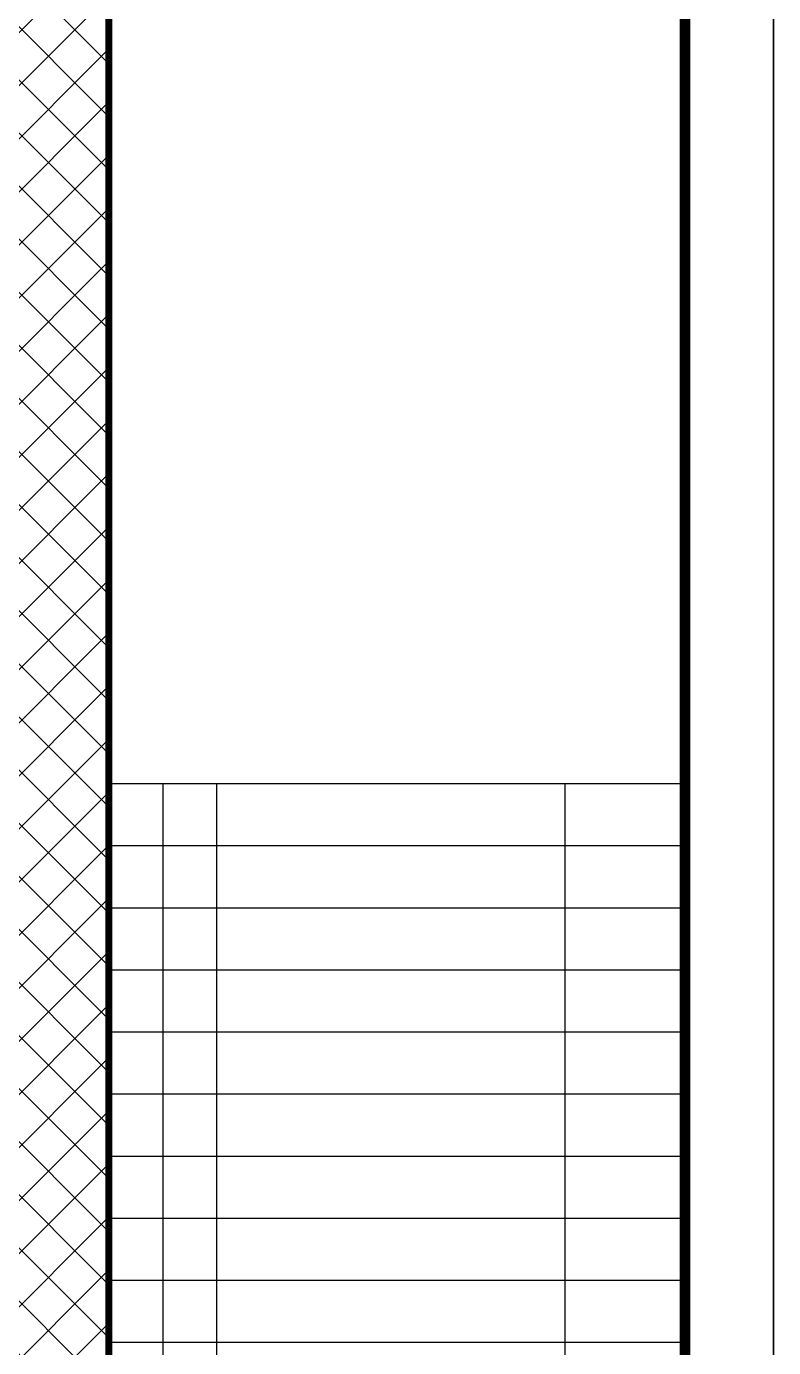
# Model space of a CAD drawing. Header units: millimetres. Extents: x 12325263 to 13848842, y -1463133 to 573208.
# Drawn here: x 12636197 to 12648842, y -1372023 to -1349676 of the extents above; entities that cross this region are included whole.
import ezdxf
from ezdxf.enums import TextEntityAlignment as Align

# ---------------------------------------------------------------- set-up
doc = ezdxf.new("R2010")
doc.units = ezdxf.units.MM
doc.header["$LTSCALE"] = 1000
for name, color, linetype in [('A-WALL-PATT', 8, 'Continuous'), ('PUB_HATCH', 8, 'Continuous'), ('TITLIN', 7, 'Continuous'), ('TITLIN1', 7, 'Continuous')]:
    doc.layers.add(name, color=color, linetype=linetype)
doc.styles.add('ACHT', font='simhei.ttf')
doc.styles.add('TITXC', font='simhei.ttf')
doc.styles.add('TITXV', font='', dxfattribs={"width": 0.7})
doc.styles.get('TITXV').set_extended_font_data('SimSun')

# ---------------------------------------------------------------- blocks, each defined once
blk = doc.blocks.new('TITLEA0')
at = {"layer": 'TITLIN'}
for p, q in [((-6500, 28871), (0, 28871)), ((-5892, 28871), (-5892, 21532)), ((-5284, 28871), (-5284, 21532)), ((-1355, 28871), (-1355, 22083)), ((-6500, 28171), (0, 28171)), ((-6500, 27471), (0, 27471)), ((-6500, 26771), (0, 26771)), ((-6500, 26071), (0, 26071)), ((-6500, 25371), (0, 25371)), ((-6500, 24671), (0, 24671)), ((-6500, 23971), (0, 23971)), ((-6500, 23271), (0, 23271)), ((-6500, 22571), (0, 22571))]:
    blk.add_line(p, q, dxfattribs=at)
at = {"layer": 'TITLIN', "const_width": 80}
blk.add_lwpolyline([(-6500, 78726), (-6500, 21532)], dxfattribs=at)
blk = doc.blocks.new('横向图框_A0')
at = {"layer": 'TITLIN1'}
blk.add_lwpolyline([(0, 0), (1189, 0), (1189, 841), (0, 841)], close=True, dxfattribs=at)
at = {"layer": 'TITLIN1', "const_width": 1.2}
blk.add_lwpolyline([(25, 10), (1179, 10), (1179, 831), (25, 831)], close=True, dxfattribs=at)
blk.add_lwpolyline([(25, 10), (1179, 10), (1179, 831), (25, 831)], close=True, dxfattribs=at)
at = {"xscale": 0.01, "yscale": 0.01, "zscale": 0.01}
blk.add_blockref('TITLEA0', (1179, 18.79), dxfattribs=at)
at = {"style": 'TITXV', "width": 0.8}
for tag, p in [('暖通', (3.13, 781)), ('智能化', (9.38, 781)), ('建筑', (3.13, 705)), ('给排水', (15.63, 705)), ('结构', (9.38, 705)), ('电气', (21.88, 705))]:
    blk.add_attdef(tag, text='', height=2.5, rotation=90, dxfattribs=at).set_placement(p, align=Align.MIDDLE_CENTER)
for tag, height, style, p in [('总工程师', 3, 'ACHT', (1143.11, 210.3)), ('审定', 3, 'ACHT', (1143.11, 202.3)), ('审核', 3, 'ACHT', (1143.11, 194.3)), ('设计总负责人1', 3, 'ACHT', (1143.11, 186.3)), ('设计总负责人2', 3, 'ACHT', (1143.11, 178.3)), ('设计总负责人3', 3, 'ACHT', (1143.11, 170.3)), ('专业负责人1', 3, 'ACHT', (1143.11, 162.3)), ('专业负责人2', 3, 'ACHT', (1143.11, 154.3)), ('专业负责人3', 3, 'ACHT', (1143.11, 146.3)), ('校核1', 3, 'ACHT', (1143.11, 138.3)), ('校核2', 3, 'ACHT', (1143.11, 130.3)), ('设计1', 3, 'ACHT', (1143.11, 122.3)), ('设计2', 3, 'ACHT', (1143.11, 114.3)), ('工程编号', 3, 'TITXC', (1142.31, 74.79)), ('专业', 3, 'TITXC', (1170.43, 74.79)), ('设计阶段', 3, 'TITXC', (1155.54, 67.78)), ('图号', 5, 'TITXC', (1140.34, 32.75)), ('出图日期', 3, 'ACHT', (1144.35, 24.29))]:
    blk.add_attdef(tag, text='', height=height, dxfattribs=dict(style=style)).set_placement(p, align=Align.MIDDLE_CENTER)
at = {"style": 'TITXC', "flags": 1}
for tag, height, p in [('建设单位', 3, (1149.82, 102.29)), ('工程名称', 3, (1149.82, 86.29)), ('图纸名称', 5, (1149.82, 51.04))]:
    blk.add_attdef(tag, text='', height=height, dxfattribs=at).set_placement(p, align=Align.MIDDLE_CENTER)
at = {"style": 'ACHT', "width": 0.8}
for tag, p in [('版本号', (1172.76, 32.79)), ('序号', (1172.76, 24.29))]:
    blk.add_attdef(tag, text='', height=3, dxfattribs=at).set_placement(p, align=Align.MIDDLE_CENTER)
blk = doc.blocks.new('*U20')
blk.add_blockref('横向图框_A0', (0, 0))
blk = doc.blocks.new('A$C15443CC7')
at = {"xscale": 150, "yscale": 150, "zscale": 150}
blk.add_blockref('*U20', (0, 0), dxfattribs=at)

msp = doc.modelspace()

# ---------------------------------------------------------------- hatches: boundary and pattern name
at = {"layer": 'A-WALL-PATT'}
h = msp.add_hatch(dxfattribs=at)
h.set_pattern_fill('ANSI37', color=252, scale=400)
h.set_pattern_definition([(45, (0, 0), (-449.012806, 449.012806), []), (135, (0, 0), (-449.012806, -449.012806), [])])
h.paths.add_polyline_path([(12504241.6, -1283958), (12637591.6, -1283958), (12637591.6, -1405608), (12504241.6, -1405608)])
h.paths.add_polyline_path([(12536667.4, -1284257.5), (12508912.2, -1303721.7), (12510476.6, -1305952.6), (12510476.6, -1360683.5), (12523697, -1360697.5), (12523657.2, -1398386.8), (12613949.5, -1398386.7), (12628138.6, -1317575.9), (12611264, -1314613), (12574996.8, -1314613), (12574997.8, -1307236.8), (12568296.8, -1307236.8), (12568296.8, -1310085.9), (12554779.2, -1310084.1)], flags=16)

# ---------------------------------------------------------------- linework, layer by layer
at = {"layer": 'PUB_HATCH'}
msp.add_lwpolyline([(12468841.6, -1233133), (12648841.6, -1233133), (12648841.6, -1463133), (12468841.6, -1463133)], close=True, dxfattribs=at)

# ---------------------------------------------------------------- block references
msp.add_blockref('A$C15443CC7', (12470491.6, -1408608))

doc.saveas('drawing.dxf')
